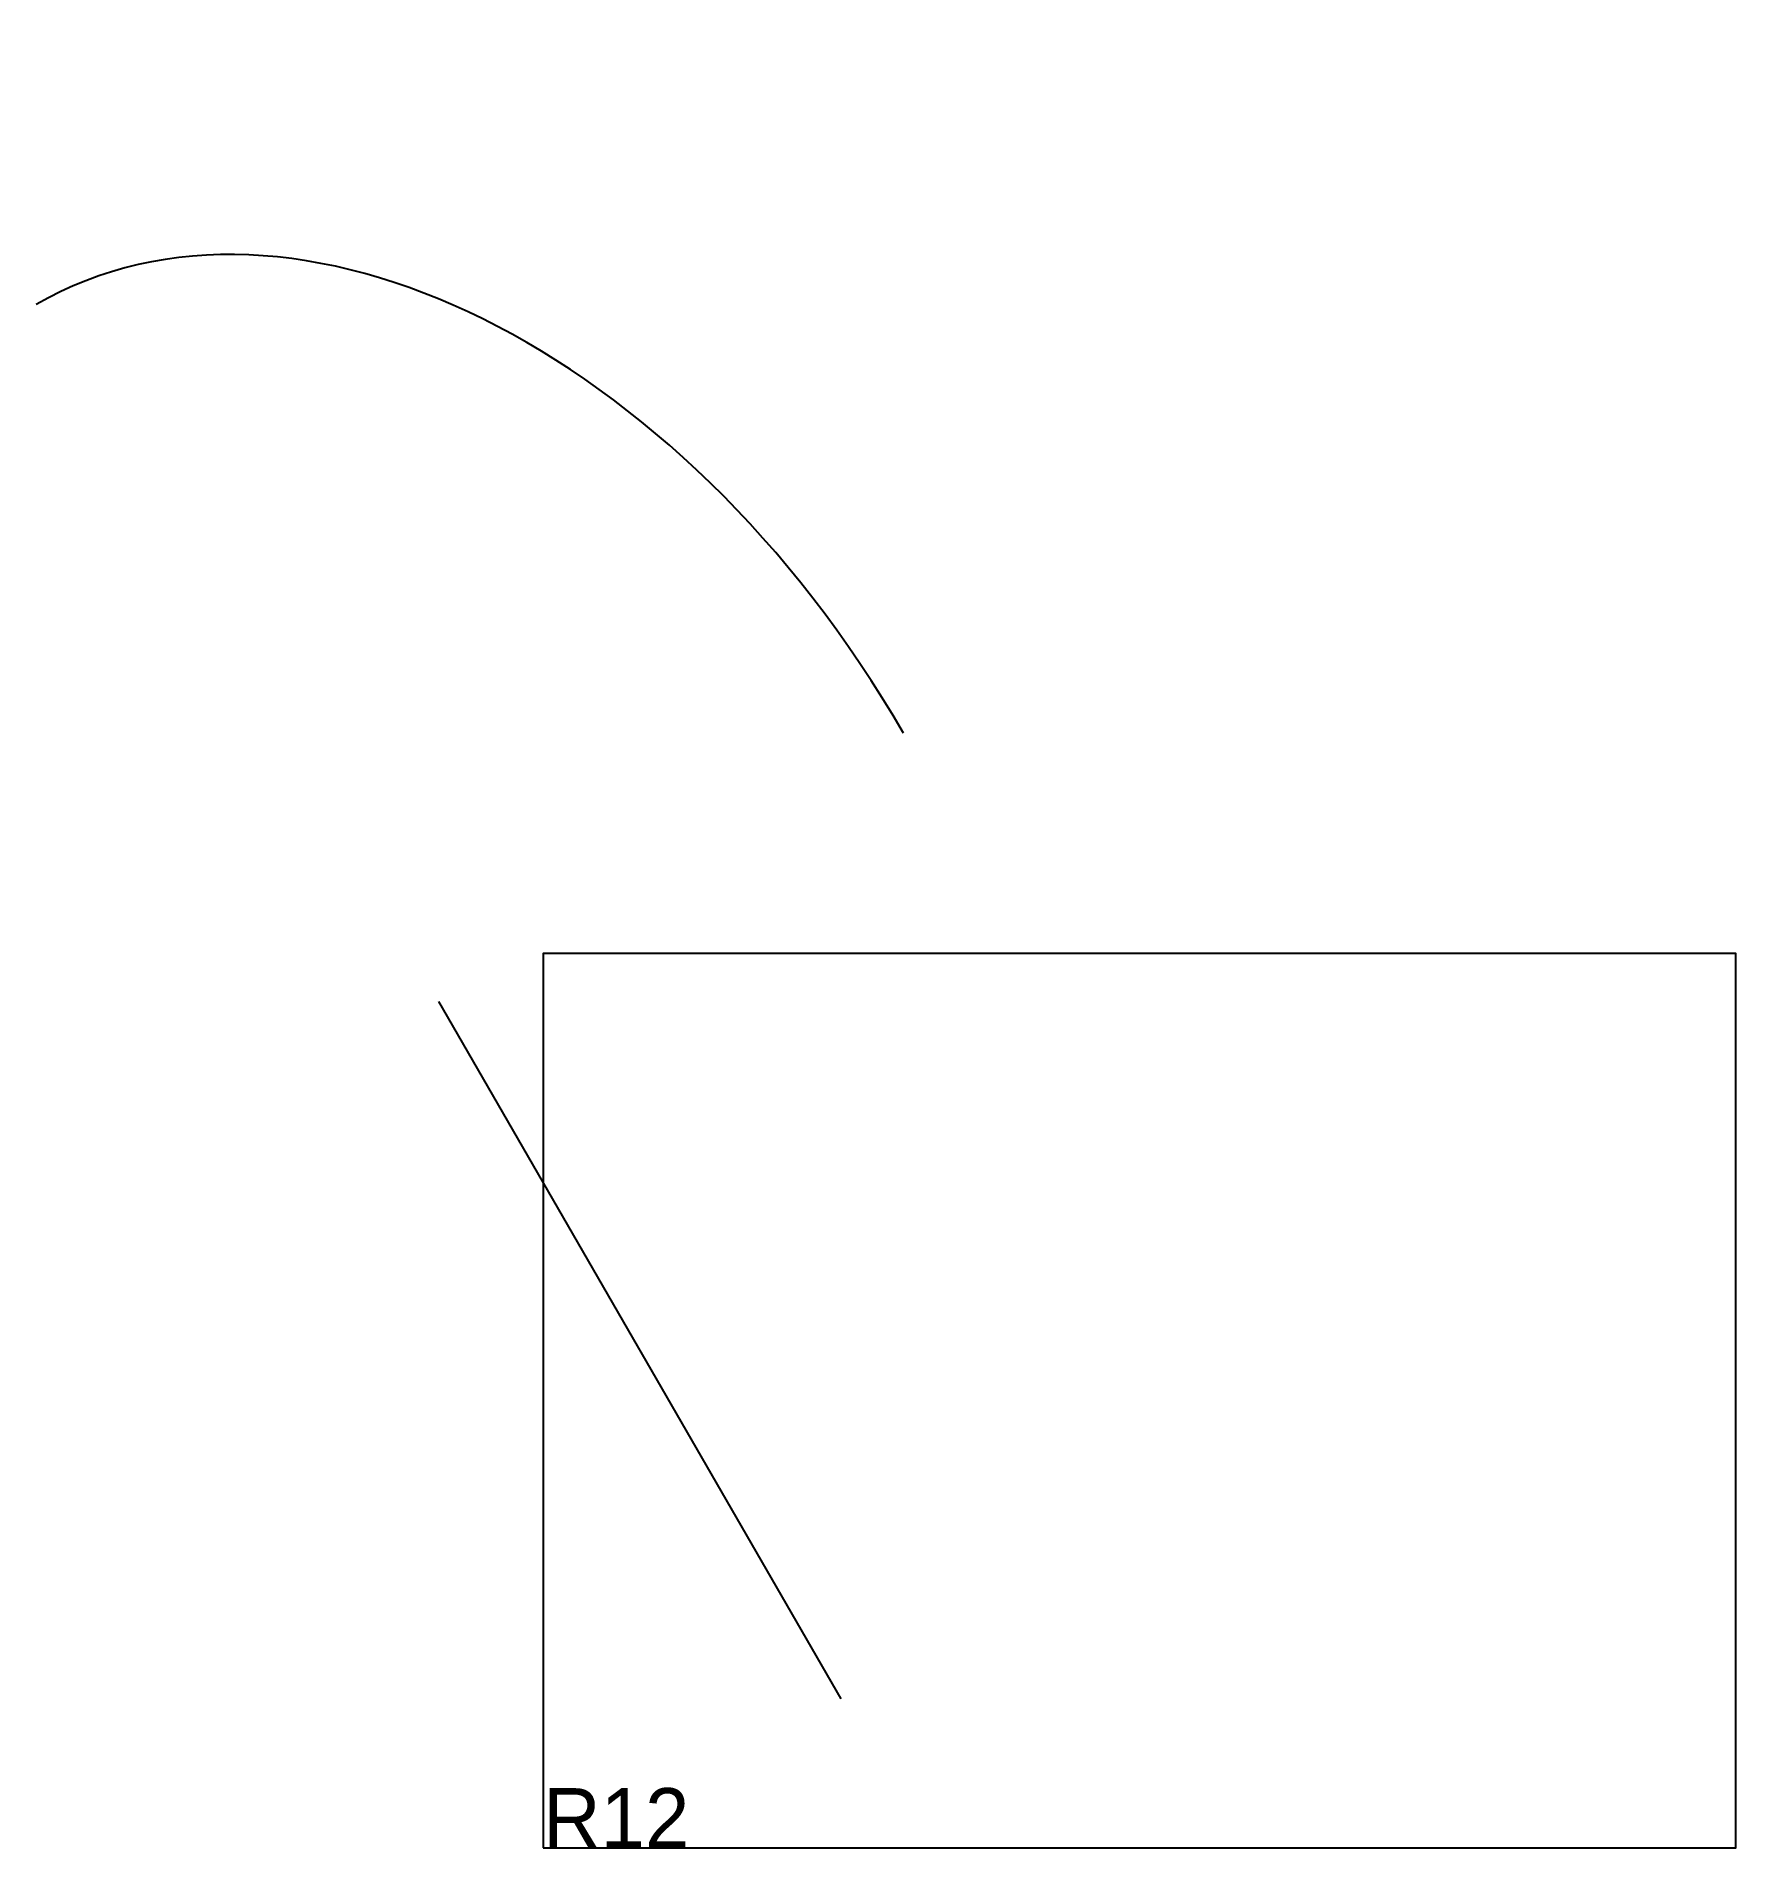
# Model space of a CAD drawing. Extents: x -1700 to 4000, y 0 to 6077.
import ezdxf

# ---------------------------------------------------------------- set-up
doc = ezdxf.new("R2010")
doc.units = 0

# ---------------------------------------------------------------- blocks, each defined once
blk = doc.blocks.new('DOOR')
blk.add_line((0, 0), (0, 900))
blk.add_arc((0, 900), 900, 0, 90)

msp = doc.modelspace()

# ---------------------------------------------------------------- linework, layer by layer
msp.add_lwpolyline([(0, 0), (4000, 0), (4000, 3000), (0, 3000)], close=True)

# ---------------------------------------------------------------- block references
at = {"xscale": 2, "yscale": 3, "rotation": 30}
msp.add_blockref('DOOR', (1000, 500), dxfattribs=at)

# ---------------------------------------------------------------- texts
msp.add_text('R12', height=200).set_placement((0, 0))

doc.saveas('drawing.dxf')
